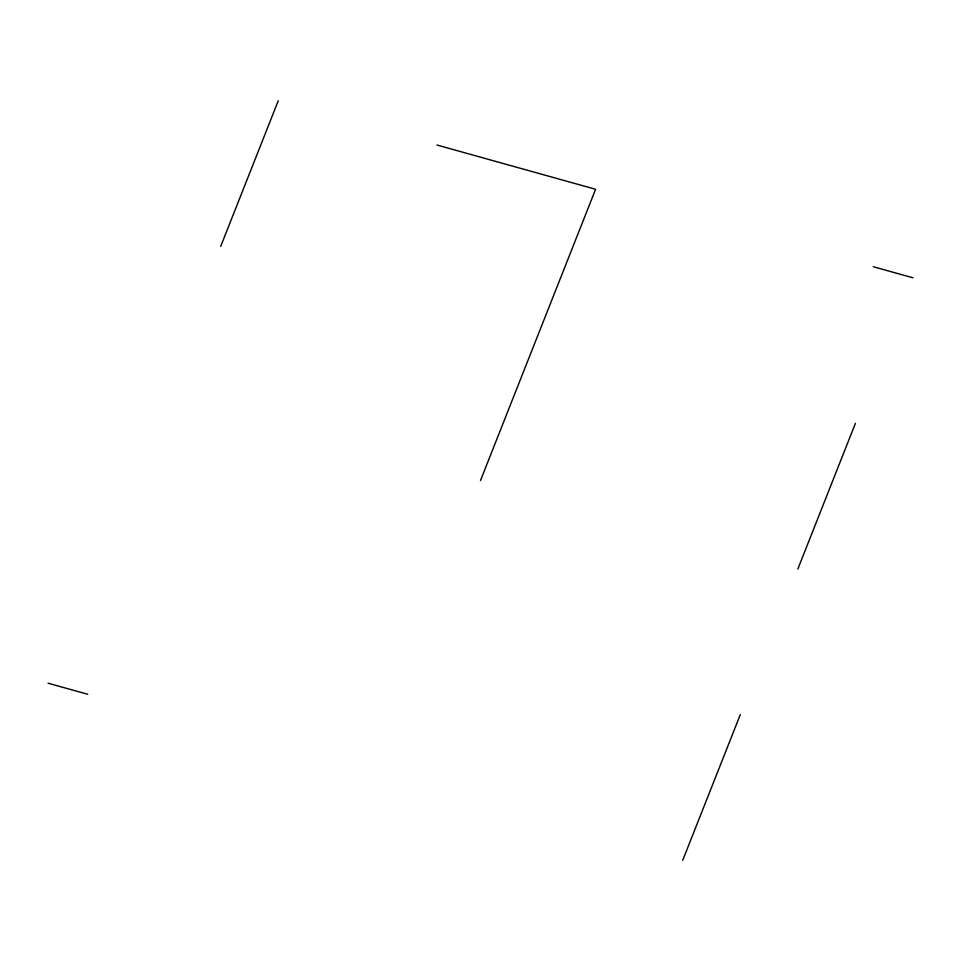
<?xml version="1.0" encoding="UTF-8"?>
<svg xmlns="http://www.w3.org/2000/svg" width="961" height="961" viewBox="0 0 961 961"><rect width="100%" height="100%" fill="white"/><g stroke="black" fill="none" stroke-linecap="round" stroke-linejoin="round"><path stroke-width="1.44" d="M220.706 246.364L278.258 100.761M480.5 480.5L595.604 189.281L436.931 145.015M682.742 860.239L740.294 714.636M797.846 569.02L855.398 423.405M873.285 266.738L912.95 277.801M48.05 683.199L87.715 694.262"/></g></svg>
